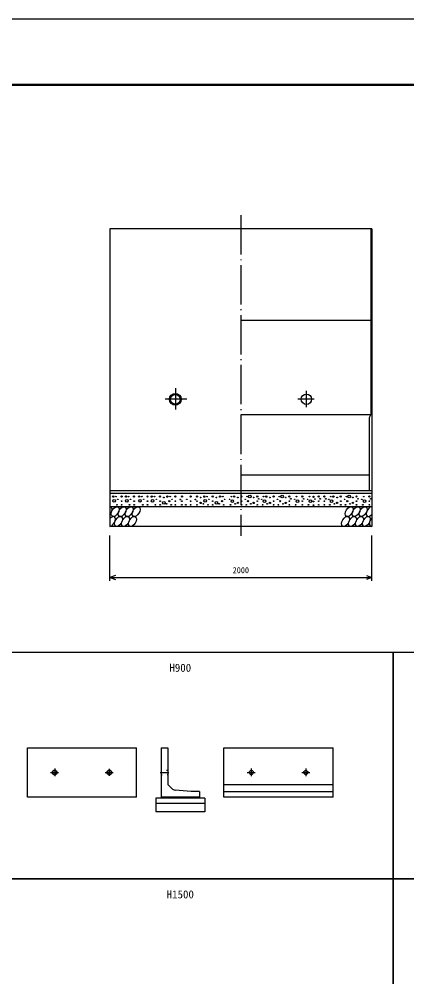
# Model space of a CAD drawing. Units: millimetres, scale not verified. Extents: x -50400 to 50400, y -17820 to 17820.
# Drawn here: x -39852 to -32750, y 279 to 17820 of the extents above; entities that cross this region are included whole.
import ezdxf
from ezdxf.enums import TextEntityAlignment as Align

# ---------------------------------------------------------------- set-up
doc = ezdxf.new("R2010")
doc.units = ezdxf.units.MM
doc.header["$LTSCALE"] = 60
doc.linetypes.add('DOTTED', pattern=[1.75, 0.25, -1.5])
doc.linetypes.add('LONG_DASHED_DOTTED', pattern=[15.25, 12, -1.5, 0.25, -1.5])
for name, color, linetype, lineweight in [('0-0_CENTER', 7, 'LONG_DASHED_DOTTED', 25), ('0-1_DIM', 7, 'Continuous', 25), ('0-2_Defpoints', 5, 'Continuous', 25), ('0-3_HATCH', 6, 'Continuous', 25), ('0-4_HYO', 3, 'Continuous', 25), ('0-6_OUTLINE', 1, 'Continuous', 25), ('0-7_OUTLINE2', 4, 'DOTTED', 25), ('0-8_TXT', 7, 'Continuous', 25), ('0-9_WAKU', 3, 'Continuous', 25)]:
    doc.layers.add(name, color=color, linetype=linetype, lineweight=lineweight)
doc.styles.add('ＭＳ ゴシック', font='')
doc.styles.get('ＭＳ ゴシック').set_extended_font_data('MS Gothic')

msp = doc.modelspace()

# ---------------------------------------------------------------- linework, layer by layer
at = {"layer": '0-0_CENTER'}
for p, q in [((-35790.61, 14230.7), (-35790.61, 8355.83)), ((-36990.61, 11060.63), (-36990.61, 10672.17)), ((-34590.61, 10710.26), (-34590.61, 11013.98)), ((-36778.48, 10858.18), (-37179.98, 10858.18)), ((-34445.04, 10858.18), (-34744.53, 10858.18)), ((-39201, 4096), (-39201, 3956.42)), ((-38201, 4090.9), (-38201, 3961.09)), ((-35601, 4096), (-35601, 3956.42)), ((-34601, 4096), (-34601, 3956.42)), ((-39275.99, 4022.61), (-39129.15, 4022.61)), ((-38278.13, 4022.61), (-38127.99, 4022.61)), ((-37269.41, 4022.61), (-37113.11, 4022.61)), ((-35675.99, 4022.61), (-35529.15, 4022.61)), ((-34675.99, 4022.61), (-34529.15, 4022.61))]:
    msp.add_line(p, q, dxfattribs=at)
at = {"layer": '0-1_DIM'}
for p, q in [((-38190.61, 7534.18), (-38190.61, 8362.18)), ((-33390.61, 7534.18), (-33390.61, 8362.18)), ((-38190.61, 7594.18), (-33390.61, 7594.18))]:
    msp.add_line(p, q, dxfattribs=at)
for points in [[(-38089.12, 7631.12), (-38190.61, 7594.18), (-38089.12, 7557.24)], [(-33492.1, 7631.12), (-33390.61, 7594.18), (-33492.1, 7557.24)]]:
    msp.add_lwpolyline(points, dxfattribs=at)
at = {"layer": '0-2_Defpoints'}
msp.add_lwpolyline([(-50400, -17820), (0, -17820), (0, 17820), (-50400, 17820)], close=True, dxfattribs=at)
at = {"layer": '0-3_HATCH'}
for centre, radius in [((-38127.92, 9075.41), 12), ((-38112.23, 8996.17), 24), ((-38077.44, 9075.41), 6), ((-38043.8, 9024.98), 6), ((-37974.5, 9077.5), 12), ((-37974.5, 8991.36), 6), ((-37897, 9075.41), 12), ((-37881.31, 8996.17), 24), ((-37846.53, 9075.41), 6), ((-37812.89, 9024.98), 6), ((-37746.56, 9077.5), 12), ((-37746.56, 8991.36), 6), ((-37654.34, 9075.41), 12), ((-37638.65, 8996.17), 24), ((-37603.87, 9075.41), 6), ((-37570.22, 9024.98), 6), ((-37500.92, 9077.5), 12), ((-37500.92, 8991.36), 6), ((-37423.43, 9075.41), 12), ((-37407.74, 8996.17), 24), ((-37372.95, 9075.41), 6), ((-37339.31, 9024.98), 6), ((-37270.01, 9077.5), 12), ((-37270.01, 8991.36), 6), ((-37202.71, 8959.85), 24), ((-37202.71, 9058.6), 6), ((-37152.25, 8943.04), 6), ((-37135.43, 9075.41), 12), ((-37101.78, 8991.36), 12), ((-37084.95, 9075.41), 6), ((-37051.31, 9024.98), 6), ((-36990.75, 9077.5), 12), ((-36990.75, 8991.36), 6), ((-36901.28, 9022.8), 6), ((-36871.48, 9077.5), 12), ((-36871.48, 8991.36), 6), ((-36781.25, 9024.98), 6), ((-36711.95, 9077.5), 12), ((-36711.95, 8991.36), 6), ((-36624.49, 9022.8), 6), ((-36594.69, 9077.5), 12), ((-36594.69, 8991.36), 6), ((-36527.4, 8959.85), 12), ((-36527.4, 9058.6), 6), ((-36476.93, 8943.04), 6), ((-36460.11, 9075.41), 12), ((-36444.42, 8996.17), 24), ((-36409.64, 9075.41), 6), ((-36375.99, 9024.98), 6), ((-36306.69, 9077.5), 12), ((-36306.69, 8991.36), 6), ((-36239.4, 8959.85), 24), ((-36239.4, 9058.6), 6), ((-36188.93, 8943.04), 6), ((-36172.11, 9075.41), 12), ((-36138.46, 8991.36), 12), ((-36121.64, 9075.41), 6), ((-36087.99, 9024.98), 6), ((-35997.23, 9024.98), 6), ((-35946.76, 8991.36), 24), ((-35963.59, 9075.41), 6), ((-35913.11, 9075.41), 12), ((-35896.29, 8943.04), 6), ((-35845.82, 8959.85), 12), ((-35845.82, 9058.6), 6), ((-35778.53, 9077.5), 12), ((-35778.53, 8991.36), 6), ((-35709.23, 9024.98), 6), ((-35675.59, 9075.41), 6), ((-35658.76, 8991.36), 12), ((-35625.11, 9075.41), 24), ((-35608.29, 8943.04), 6), ((-35557.82, 8959.85), 12), ((-35557.82, 9058.6), 6), ((-35490.53, 9077.5), 12), ((-35490.53, 8991.36), 6), ((-35463.31, 9035.34), 6), ((-35408.69, 9024.98), 6), ((-35358.22, 8991.36), 24), ((-35375.05, 9075.41), 6), ((-35324.57, 9075.41), 12), ((-35307.75, 8943.04), 6), ((-35257.29, 8959.85), 12), ((-35257.29, 9058.6), 6), ((-35189.99, 9077.5), 12), ((-35189.99, 8991.36), 6), ((-35120.69, 9024.98), 6), ((-35087.05, 9075.41), 6), ((-35070.22, 8991.36), 12), ((-35036.57, 9075.41), 24), ((-35019.75, 8943.04), 6), ((-34969.29, 8959.85), 12), ((-34969.29, 9058.6), 6), ((-34901.99, 9077.5), 12), ((-34901.99, 8991.36), 6), ((-34874.78, 9035.34), 6), ((-34804.07, 9024.98), 6), ((-34753.6, 8991.36), 24), ((-34770.43, 9075.41), 6), ((-34665.74, 9077.5), 12), ((-34665.74, 8991.36), 6), ((-34638.52, 9035.34), 6), ((-34567.82, 9024.98), 6), ((-34517.35, 8991.36), 24), ((-34534.18, 9075.41), 6), ((-34460.26, 9072.61), 12), ((-34460.26, 8986.47), 6), ((-34433.05, 9030.45), 6), ((-34364.39, 9077.5), 12), ((-34364.39, 8991.36), 6), ((-34337.18, 9035.34), 6), ((-34260.71, 9077.5), 12), ((-34260.71, 8991.36), 6), ((-34233.49, 9035.34), 6), ((-34178.87, 9024.98), 6), ((-34128.4, 8991.36), 24), ((-34145.23, 9075.41), 6), ((-34094.75, 9075.41), 12), ((-34077.93, 8943.04), 6), ((-34027.46, 8959.85), 12), ((-34027.46, 9058.6), 6), ((-33960.17, 9077.5), 12), ((-33960.17, 8991.36), 6), ((-33890.87, 9024.98), 6), ((-33857.23, 9075.41), 6), ((-33840.4, 8991.36), 12), ((-33806.75, 9075.41), 24), ((-33789.93, 8943.04), 6), ((-33739.46, 8959.85), 12), ((-33739.46, 9058.6), 6), ((-33672.17, 9077.5), 12), ((-33672.17, 8991.36), 6), ((-33644.96, 9035.34), 6), ((-33574.25, 9024.98), 6), ((-33523.78, 8991.36), 24), ((-33540.61, 9075.41), 6), ((-33435.92, 9077.5), 12), ((-33435.92, 8991.36), 6), ((-33408.7, 9035.34), 6), ((-38060.62, 8924.13), 6), ((-37974.5, 8924.13), 6), ((-37829.71, 8924.13), 6), ((-37746.56, 8924.13), 6), ((-37587.05, 8924.13), 6), ((-37500.92, 8924.13), 6), ((-37356.13, 8924.13), 6), ((-37270.01, 8924.13), 6), ((-37068.13, 8924.13), 6), ((-36990.75, 8924.13), 6), ((-36871.48, 8924.13), 6), ((-36798.08, 8924.13), 6), ((-36711.95, 8924.13), 6), ((-36594.69, 8924.13), 6), ((-36392.82, 8924.13), 6), ((-36306.69, 8924.13), 6), ((-36104.82, 8924.13), 6), ((-35980.4, 8924.13), 6), ((-35778.53, 8924.13), 6), ((-35692.4, 8924.13), 6), ((-35490.53, 8924.13), 6), ((-35391.87, 8924.13), 6), ((-35189.99, 8924.13), 6), ((-35103.87, 8924.13), 6), ((-34901.99, 8924.13), 6), ((-34787.25, 8924.13), 6), ((-34665.74, 8924.13), 6), ((-34551, 8924.13), 6), ((-34460.26, 8919.23), 6), ((-34364.39, 8924.13), 6), ((-34260.71, 8924.13), 6), ((-34162.05, 8924.13), 6), ((-33960.17, 8924.13), 6), ((-33874.05, 8924.13), 6), ((-33672.17, 8924.13), 6), ((-33557.43, 8924.13), 6), ((-33435.92, 8924.13), 6)]:
    msp.add_circle(centre, radius, dxfattribs=at)
for centre, start_param, end_param in [((-38220.29, 8800.12), 4.385593, 6.67454438), ((-33423.87, 8800.12), 0.33577149, 4.44118059), ((-38159.52, 8620.15), 3.51114638, 7.548991), ((-33363.1, 8620.15), 1.2110787, 3.56587337)]:
    msp.add_ellipse(centre, major_axis=(52.36, 84.74), ratio=0.5792, start_param=start_param, end_param=end_param, dxfattribs=at)
for centre in [(-38092.58, 8800.12), (-37964.88, 8800.12), (-37837.18, 8800.12), (-37709.48, 8800.12), (-33806.97, 8800.12), (-33679.27, 8800.12), (-33551.57, 8800.12), (-38031.82, 8620.15), (-37904.11, 8620.15), (-37776.41, 8620.15), (-33873.91, 8620.15), (-33746.2, 8620.15), (-33618.5, 8620.15), (-33490.8, 8620.15)]:
    msp.add_ellipse(centre, major_axis=(52.36, 84.74), ratio=0.5792, dxfattribs=at)
at = {"layer": '0-4_HYO'}
for points in [[(-40800, 2072.61), (-33000, 2072.61), (-33000, 6222.61), (-40800, 6222.61)], [(-33000, 2072.61), (-25200, 2072.61), (-25200, 6222.61), (-33000, 6222.61)], [(-40800, -3077.39), (-33000, -3077.39), (-33000, 2072.61), (-40800, 2072.61)], [(-33000, -3077.39), (-25200, -3077.39), (-25200, 2072.61), (-33000, 2072.61)]]:
    msp.add_lwpolyline(points, close=True, dxfattribs=at)
at = {"layer": '0-6_OUTLINE'}
for p, q in [((-33390.61, 13978.18), (-33390.61, 8530.18)), ((-33412.21, 12298.18), (-35790.61, 12298.18)), ((-33433.81, 9466.18), (-35790.61, 9466.18)), ((-33390.61, 9178.18), (-38190.61, 9178.18)), ((-33390.61, 9130.18), (-38190.61, 9130.18)), ((-33390.61, 8890.18), (-38190.61, 8890.18)), ((-33390.61, 8530.18), (-38190.61, 8530.18)), ((-37701, 3572.61), (-37701, 4472.61)), ((-37251, 4472.61), (-37131, 4472.61)), ((-37251, 4472.61), (-37251, 3552.61)), ((-37131, 4472.61), (-37131, 3802.61)), ((-34101, 3572.61), (-34101, 4472.61)), ((-37056.6, 3728.22), (-37131, 3802.61)), ((-36701, 3672.61), (-36994.94, 3699.34)), ((-36101, 3802.61), (-34101, 3802.61)), ((-36551, 3572.61), (-37251, 3572.61)), ((-36551, 3672.61), (-36701, 3672.61)), ((-36551, 3672.61), (-36551, 3552.61)), ((-36451, 3552.61), (-36451, 3302.61)), ((-36101, 3672.61), (-34101, 3672.61)), ((-36451, 3452.61), (-37351, 3452.61)), ((-36451, 3302.61), (-37351, 3302.61))]:
    msp.add_line(p, q, dxfattribs=at)
for points in [[(-33390.61, 13978.18), (-38190.61, 13978.18), (-38190.61, 8530.18)], [(-33412.21, 13978.18), (-33412.21, 10570.18), (-35790.61, 10570.18)], [(-33433.81, 9178.18), (-33433.81, 10522.18), (-33412.21, 10570.18)], [(-37701, 3572.61), (-39701, 3572.61), (-39701, 4472.61), (-37701, 4472.61)], [(-34101, 3572.61), (-36101, 3572.61), (-36101, 4472.61), (-34101, 4472.61)], [(-36451, 3552.61), (-37351, 3552.61), (-37351, 3302.61)]]:
    msp.add_lwpolyline(points, dxfattribs=at)
for centre, radius in [((-36990.61, 10858.18), 108), ((-36990.61, 10858.18), 90), ((-34590.61, 10858.18), 96), ((-39201, 4022.61), 45), ((-39201, 4022.61), 37.5), ((-38201, 4022.61), 45), ((-38201, 4022.61), 37.5), ((-35601, 4022.61), 37.5), ((-34601, 4022.61), 37.5)]:
    msp.add_circle(centre, radius, dxfattribs=at)
msp.add_arc((-36985.89, 3798.93), 100, 225, 264.80557, dxfattribs=at)
at = {"layer": '0-7_OUTLINE2'}
for p, q in [((-37246, 4067.3), (-37251, 4072.61)), ((-37136, 4060.43), (-37246, 4067.3)), ((-37136, 4060.43), (-37131, 4065.11)), ((-37246, 3977.93), (-37251, 3972.61)), ((-37246, 3977.93), (-37136, 3984.8)), ((-37136, 3984.8), (-37131, 3980.11))]:
    msp.add_line(p, q, dxfattribs=at)
at = {"layer": '0-9_WAKU', "lineweight": 50}
msp.add_lwpolyline([(-49200, -16620), (-1200, -16620), (-1200, 16620), (-49200, 16620)], close=True, dxfattribs=at)

# ---------------------------------------------------------------- texts
at = {"layer": '0-1_DIM', "style": 'ＭＳ ゴシック'}
msp.add_text('2000', height=110, dxfattribs=at).set_placement((-35940.61, 7639.18), align=Align.BOTTOM_LEFT)
at = {"layer": '0-8_TXT', "style": 'ＭＳ ゴシック'}
for s, p in [('H900', (-37100, 5822.61)), ('H1500', (-37150, 1672.61))]:
    msp.add_text(s, height=146.6, dxfattribs=at).set_placement(p, align=Align.BOTTOM_LEFT)

doc.saveas('drawing.dxf')
